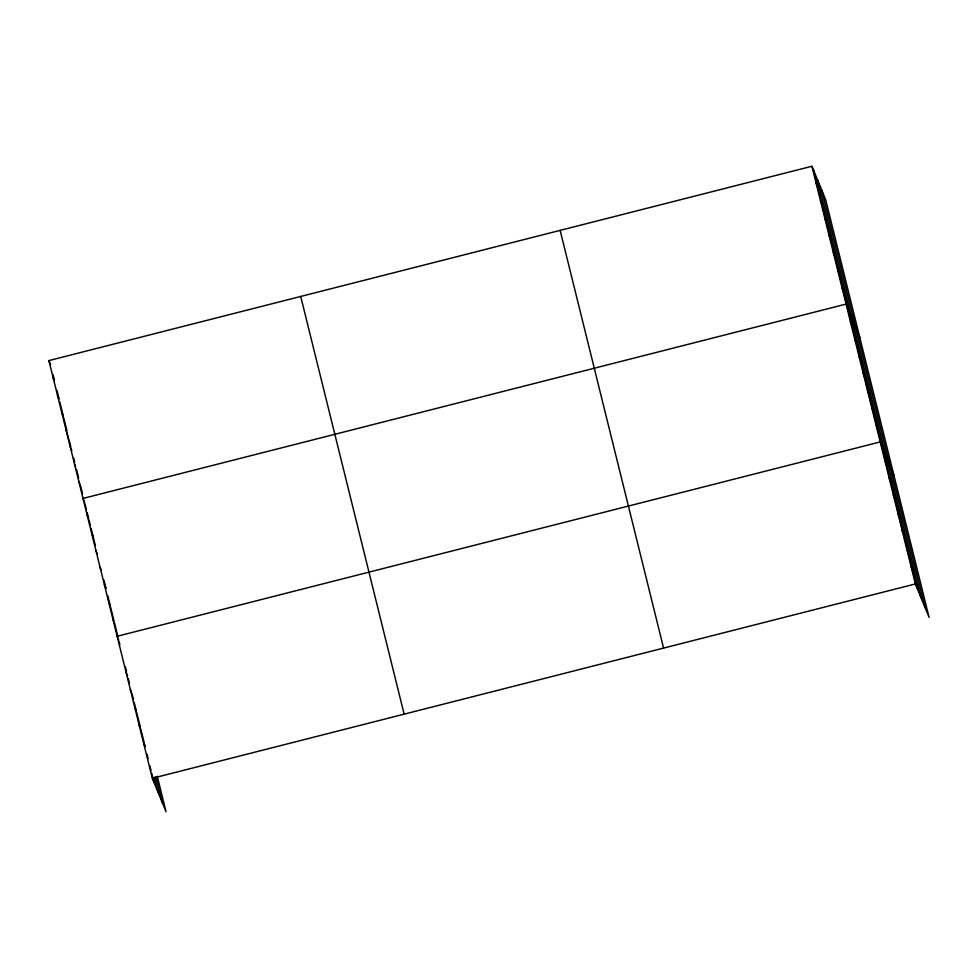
<?xml version="1.0" encoding="UTF-8"?>
<svg xmlns="http://www.w3.org/2000/svg" width="978" height="978" viewBox="0 0 978 978"><rect width="100%" height="100%" fill="white"/><g stroke="black" fill="none" stroke-linecap="round" stroke-linejoin="round"><path stroke-width="1.47" d="M157.25 776.251L166.052 811.752L152.323 778.292L48.9 360.589L811.948 166.248L825.676 199.708L929.1 617.411L915.384 583.952L811.948 166.248M152.323 778.292L915.384 583.952M816.214 183.473L817.84 187.434M820.481 200.71L822.107 204.659M824.747 217.935L826.373 221.896M829.014 235.172L830.64 239.121M833.28 252.397L834.906 256.358M837.547 269.635L839.173 273.583M841.813 286.86L843.439 290.808M859.809 337.544L846.08 304.097L83.032 498.425L84.646 502.386M850.347 321.322L851.972 325.271M854.613 338.547L856.239 342.508M858.88 355.784L860.506 359.733M863.146 373.009L864.772 376.97M867.413 390.246L869.039 394.195M871.679 407.471L873.305 411.432M875.946 424.709L877.572 428.657M893.941 475.394L880.212 441.934L117.164 636.275L118.778 640.223M884.613 459.684L886.227 463.645M889.002 477.435L890.628 481.396M893.403 495.198L895.017 499.147M897.792 512.949L899.418 516.897M902.193 530.699L903.819 534.648M906.582 548.45L908.207 552.399M910.983 566.201L912.608 570.15M48.9 360.589L50.526 364.537M53.167 377.814L54.242 380.454M57.433 395.051L59.059 399L56.92 390.381M61.7 412.276L63.325 416.237M65.966 429.513L70.783 446.384M70.233 446.738L71.859 450.687M74.499 463.975L75.575 466.604M78.766 481.2L79.841 483.841M87.299 515.663L88.375 518.291M91.565 532.888L93.179 536.849M95.832 550.125L97.445 554.074M100.098 567.35L101.174 569.991M104.365 584.587L105.979 588.536L103.851 579.917M108.631 601.812L110.245 605.761M112.898 619.05L113.974 621.678M125.954 671.776L127.568 675.737M130.343 689.527L131.431 692.167M134.744 707.29L136.37 711.238L134.169 702.363M139.145 725.04L140.221 727.669M143.534 742.791L145.16 746.74L140.759 728.989M821.679 189.964L925.102 607.68M817.571 179.94L920.995 597.644M813.574 170.196L916.997 587.912M560.149 230.38L663.573 648.084M300.711 296.456L404.134 714.16M155.832 776.862L162.055 802.021M154.279 777.192L157.935 791.984M53.008 374.586L54.438 380.332M59.768 401.872L62.959 414.794M63.68 417.667L66.871 430.589M73.631 457.875L74.695 462.178M76.48 469.354L78.607 477.973M80.379 485.149L82.519 493.768M85.013 503.817L86.431 509.562M87.14 512.435L88.558 518.181M88.912 519.611L90.343 525.357M91.052 528.23L95.318 545.455M107.763 595.712L109.891 604.331M110.6 607.204L113.803 620.125M114.512 622.998L117.715 635.92M119.145 641.702L119.878 644.661M125.38 666.862L126.48 671.299M128.301 678.695L129.402 683.133M131.969 693.488L133.436 699.404M136.737 712.717L140.392 727.51M146.981 754.136L148.081 758.573M149.915 765.97L151.015 770.419M151.749 773.378L153.949 782.253"/></g></svg>
